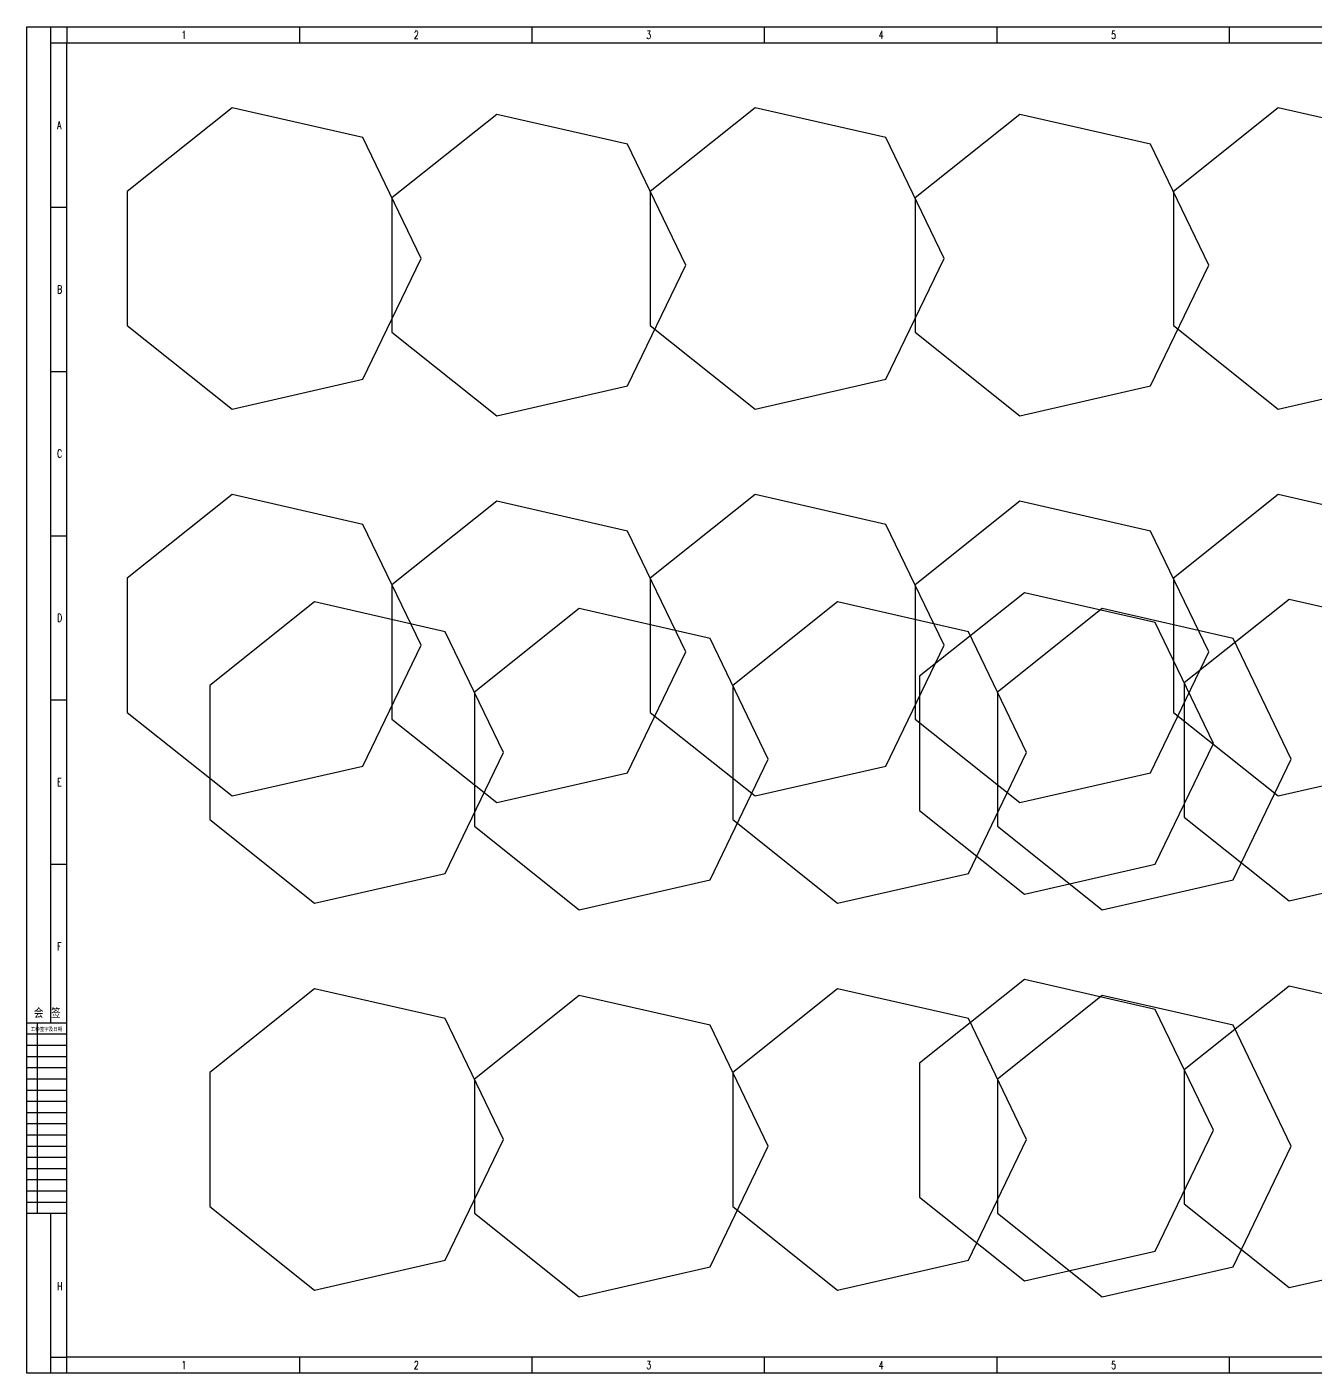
# Model space of a CAD drawing. Extents: x -383207 to 558143, y -95136 to 11777.
# Drawn here: x 331042 to 351158, y -93974 to -72949 of the extents above; entities that cross this region are included whole.
import ezdxf
from ezdxf.enums import TextEntityAlignment as Align

# ---------------------------------------------------------------- set-up
doc = ezdxf.new("R2010")
doc.units = 0
doc.linetypes.add('CONTINOUS', pattern=[0])
doc.layers.get('0').update_dxf_attribs({"linetype": 'CONTINUOUS'})
doc.layers.add('B版云线202106', color=2, linetype='CONTINUOUS')
doc.layers.add('图框', color=4, linetype='CONTINOUS')
doc.styles.add('HZ', font='TXT.shx', dxfattribs={"width": 0.7, "bigfont": 'hz.shx'})

# ---------------------------------------------------------------- blocks, each defined once
blk = doc.blocks.new('tk1')
at = {"color": 0}
for p, q in [((46134, -557127), (45509, -557127)), ((45676, -560102), (45676, -557127)), ((46134, -557302), (45509, -557302)), ((46134, -557477), (45509, -557477)), ((46134, -557652), (45509, -557652)), ((46134, -557827), (45509, -557827)), ((46134, -558002), (45509, -558002)), ((46134, -558177), (45509, -558177)), ((46134, -558352), (45509, -558352)), ((46134, -558527), (45509, -558527)), ((46134, -558702), (45509, -558702)), ((46134, -558877), (45509, -558877)), ((46134, -559052), (45509, -559052)), ((46134, -559227), (45509, -559227)), ((46134, -559402), (45509, -559402)), ((46134, -559577), (45509, -559577)), ((46134, -559752), (45509, -559752)), ((46134, -559927), (45509, -559927)), ((46134, -560102), (45509, -560102))]:
    blk.add_line(p, q, dxfattribs=at)
at = {"color": 4, "flags": 128}
for points in [[(45509, -562593), (45509, -541568)], [(45509, -541568), (82684, -541568)], [(46134, -541568), (46134, -541818)], [(49764, -541568), (49764, -541818)], [(53394, -541568), (53394, -541818)], [(57024, -541568), (57024, -541818)], [(60654, -541568), (60654, -541818)], [(64284, -541568), (64284, -541818)], [(45884, -541818), (46134, -541818)], [(49764, -562343), (49764, -562593)], [(53394, -562343), (53394, -562593)], [(57024, -562343), (57024, -562593)], [(60654, -562343), (60654, -562593)], [(64284, -562343), (64284, -562593)], [(82684, -562593), (45509, -562593)]]:
    blk.add_lwpolyline(points, dxfattribs=at)
at = {"color": 4}
blk.add_lwpolyline([(45884, -557127), (45884, -541568)], dxfattribs=at)
at = {"flags": 128}
for points in [[(45884, -541818), (46134, -541818)], [(45884, -544383), (46134, -544383)], [(45884, -546949), (46134, -546949)], [(45884, -549515), (46134, -549515)], [(45884, -552080), (46134, -552080)], [(45884, -554646), (46134, -554646)], [(45884, -562343), (46134, -562343)], [(46134, -562593), (46134, -562343)]]:
    blk.add_lwpolyline(points, dxfattribs=at)
blk.add_lwpolyline([(46134, -541818), (82432, -541818), (82432, -562343), (46134, -562343)], close=True)
blk.add_lwpolyline([(45884, -562593), (45884, -560102)])
at = {"color": 0, "style": 'HZ', "width": 0.7}
for s, p in [('1', (47922, -541755)), ('2', (51552, -541755)), ('3', (55182, -541755)), ('4', (58812, -541755)), ('5', (62442, -541755)), ('A', (45980, -543163)), ('B', (45980, -545729)), ('C', (45980, -548294)), ('D', (45980, -550860)), ('E', (45980, -553426)), ('F', (45980, -555991)), ('H', (45980, -561299)), ('1', (47922, -562530)), ('2', (51552, -562530)), ('3', (55182, -562530)), ('4', (58812, -562530)), ('5', (62442, -562530))]:
    blk.add_text(s, height=125, dxfattribs=at).set_placement(p)
at = {"color": 0, "style": 'HZ', "width": 0.9}
blk.add_text('会 签  ', height=150, dxfattribs=at).set_placement((45947, -557047), align=Align.CENTER)
at = {"layer": '图框', "color": 3, "style": 'HZ', "width": 0.9}
blk.add_text('工种签字及日期', height=60, dxfattribs=at).set_placement((45814, -557256), align=Align.CENTER)

msp = doc.modelspace()

# ---------------------------------------------------------------- linework, layer by layer
for points in [[(331042, -72948.5), (368217, -72948.5), (368217, -93973.5), (331042, -93973.5)], [(337197.4, -76564), (336288.7, -74677), (334246.7, -74210.9), (332609.2, -75516.8), (332609.2, -77611.3), (334246.7, -78917.2), (336288.7, -78451.1)], [(345365.4, -76564), (344456.6, -74677), (342414.6, -74210.9), (340777.1, -75516.8), (340777.1, -77611.3), (342414.6, -78917.2), (344456.6, -78451.1)], [(345365.4, -76564), (344456.6, -74677), (342414.6, -74210.9), (340777.1, -75516.8), (340777.1, -77611.3), (342414.6, -78917.2), (344456.6, -78451.1)], [(353533.3, -76564), (352624.5, -74677), (350582.6, -74210.9), (348945, -75516.8), (348945, -77611.3), (350582.6, -78917.2), (352624.5, -78451.1)], [(341331.4, -76667.7), (340422.6, -74780.7), (338380.6, -74314.6), (336743.1, -75620.5), (336743.1, -77715), (338380.6, -79020.9), (340422.6, -78554.8)], [(349499.3, -76667.7), (348590.5, -74780.7), (346548.5, -74314.6), (344911, -75620.5), (344911, -77715), (346548.5, -79020.9), (348590.5, -78554.8)], [(349499.3, -76667.7), (348590.5, -74780.7), (346548.5, -74314.6), (344911, -75620.5), (344911, -77715), (346548.5, -79020.9), (348590.5, -78554.8)], [(337197.4, -82607), (336288.7, -80719.9), (334246.7, -80253.8), (332609.2, -81559.7), (332609.2, -83654.2), (334246.7, -84960.1), (336288.7, -84494.1)], [(345365.4, -82607), (344456.6, -80719.9), (342414.6, -80253.8), (340777.1, -81559.7), (340777.1, -83654.2), (342414.6, -84960.1), (344456.6, -84494.1)], [(345365.4, -82607), (344456.6, -80719.9), (342414.6, -80253.8), (340777.1, -81559.7), (340777.1, -83654.2), (342414.6, -84960.1), (344456.6, -84494.1)], [(353533.3, -82607), (352624.5, -80719.9), (350582.6, -80253.8), (348945, -81559.7), (348945, -83654.2), (350582.6, -84960.1), (352624.5, -84494.1)], [(341331.4, -82710.7), (340422.6, -80823.6), (338380.6, -80357.5), (336743.1, -81663.4), (336743.1, -83757.9), (338380.6, -85063.8), (340422.6, -84597.8)], [(349499.3, -82710.7), (348590.5, -80823.6), (346548.5, -80357.5), (344911, -81663.4), (344911, -83757.9), (346548.5, -85063.8), (348590.5, -84597.8)], [(349499.3, -82710.7), (348590.5, -80823.6), (346548.5, -80357.5), (344911, -81663.4), (344911, -83757.9), (346548.5, -85063.8), (348590.5, -84597.8)], [(349569.7, -84138.4), (348661, -82251.3), (346619, -81785.2), (344981.4, -83091.1), (344981.4, -85185.6), (346619, -86491.5), (348661, -86025.4)], [(338484.7, -84281.3), (337576, -82394.2), (335534, -81928.1), (333896.5, -83234), (333896.5, -85328.5), (335534, -86634.4), (337576, -86168.3)], [(346652.7, -84281.3), (345743.9, -82394.2), (343701.9, -81928.1), (342064.4, -83234), (342064.4, -85328.5), (343701.9, -86634.4), (345743.9, -86168.3)], [(353703.6, -84242.1), (352794.9, -82355), (350752.9, -81888.9), (349115.3, -83194.8), (349115.3, -85289.3), (350752.9, -86595.2), (352794.9, -86129.1)], [(342618.7, -84385), (341709.9, -82497.9), (339667.9, -82031.8), (338030.4, -83337.7), (338030.4, -85432.2), (339667.9, -86738.1), (341709.9, -86272.1)], [(350786.6, -84385), (349877.8, -82497.9), (347835.8, -82031.8), (346198.3, -83337.7), (346198.3, -85432.2), (347835.8, -86738.1), (349877.8, -86272.1)], [(349569.7, -90181.3), (348661, -88294.2), (346619, -87828.2), (344981.4, -89134.1), (344981.4, -91228.6), (346619, -92534.4), (348661, -92068.4)], [(338484.7, -90324.2), (337576, -88437.1), (335534, -87971.1), (333896.5, -89277), (333896.5, -91371.5), (335534, -92677.4), (337576, -92211.3)], [(342618.7, -90427.9), (341709.9, -88540.8), (339667.9, -88074.8), (338030.4, -89380.7), (338030.4, -91475.2), (339667.9, -92781.1), (341709.9, -92315)], [(346652.7, -90324.2), (345743.9, -88437.1), (343701.9, -87971.1), (342064.4, -89277), (342064.4, -91371.5), (343701.9, -92677.4), (345743.9, -92211.3)], [(350786.6, -90427.9), (349877.8, -88540.8), (347835.8, -88074.8), (346198.3, -89380.7), (346198.3, -91475.2), (347835.8, -92781.1), (349877.8, -92315)], [(353703.6, -90285), (352794.9, -88397.9), (350752.9, -87931.9), (349115.3, -89237.8), (349115.3, -91332.3), (350752.9, -92638.2), (352794.9, -92172.1)]]:
    msp.add_lwpolyline(points, close=True)

# ---------------------------------------------------------------- block references
at = {"layer": 'B版云线202106'}
msp.add_blockref('tk1', (285533.2, 468619.2), dxfattribs=at)

doc.saveas('drawing.dxf')
